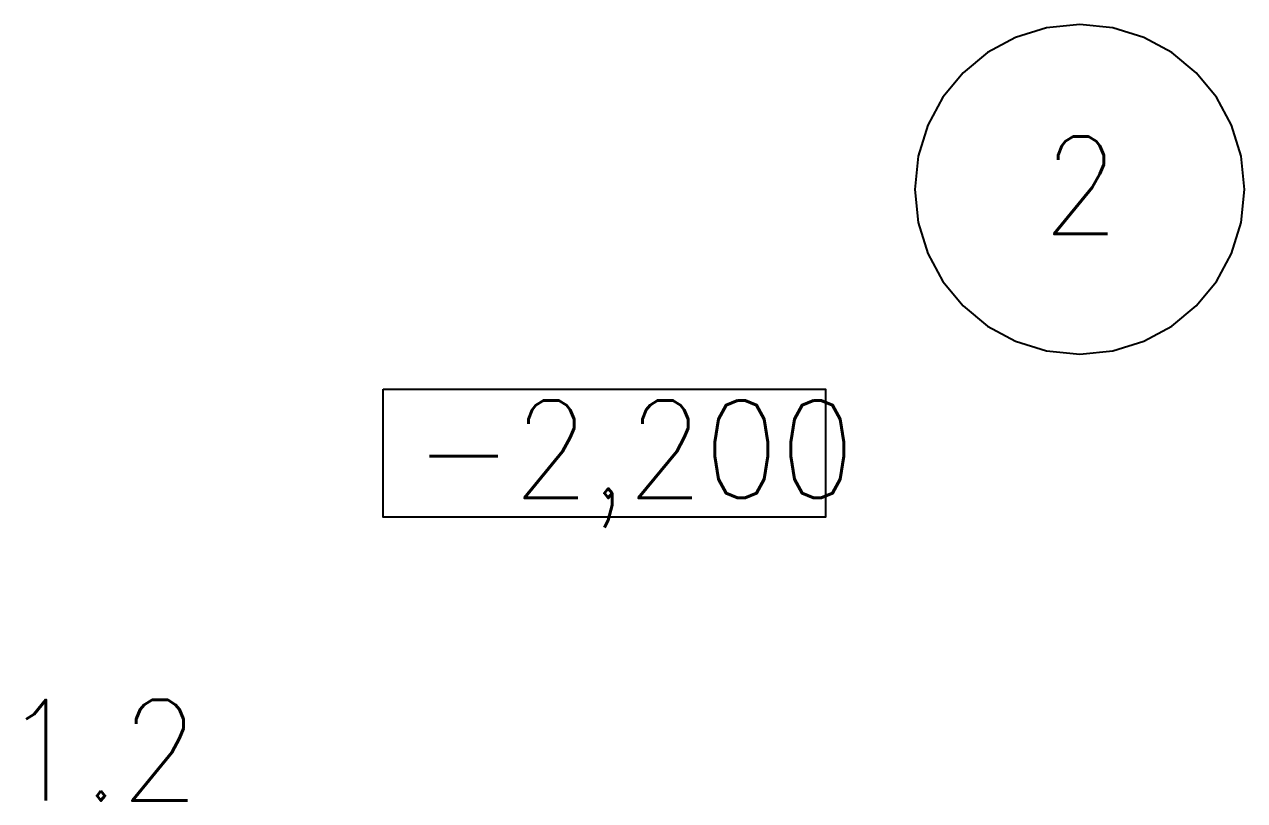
# Model space of a CAD drawing. Header units: millimetres. Extents: x 0 to 420, y 0 to 297.
# Drawn here: x 195.94 to 209.25, y 129.92 to 138.39 of the extents above; entities that cross this region are included whole.
import ezdxf

# ---------------------------------------------------------------- set-up
doc = ezdxf.new("R2010")
doc.units = ezdxf.units.MM
doc.layers.get('0').update_dxf_attribs({"linetype": 'CONTINUOUS'})
doc.styles.get("Standard").update_dxf_attribs({"font": 'STANDARD'})

msp = doc.modelspace()

# ---------------------------------------------------------------- linework, layer by layer
at = {"color": 0, "true_color": 0x000007}
for points in [[(209.253667, 136.5885), (209.217114, 136.951094), (209.112279, 137.288815), (208.946396, 137.594429), (208.726701, 137.860701), (208.460429, 138.080396), (208.154815, 138.246279), (207.817094, 138.351114), (207.4545, 138.387667), (207.091906, 138.351114), (206.754185, 138.246279), (206.448571, 138.080396), (206.182299, 137.860701), (205.962604, 137.594429), (205.796721, 137.288815), (205.691886, 136.951094), (205.655333, 136.5885)], [(205.655333, 136.5885), (205.691886, 136.225906), (205.796721, 135.888185), (205.962604, 135.582571), (206.182299, 135.316299), (206.448571, 135.096604), (206.754185, 134.930721), (207.091906, 134.825886), (207.4545, 134.789333), (207.817094, 134.825886), (208.154815, 134.930721), (208.460429, 135.096604), (208.726701, 135.316299), (208.946396, 135.582571), (209.112279, 135.888185), (209.217114, 136.225906), (209.253667, 136.5885)]]:
    msp.add_lwpolyline(points, dxfattribs=at)
msp.add_lwpolyline([(199.855667, 134.408333), (204.681667, 134.408333), (204.681667, 133.011333), (199.855667, 133.011333)], close=True, dxfattribs=at)

# ---------------------------------------------------------------- texts
at = {"color": 0, "true_color": 0x000007, "attachment_point": 1}
for s, insert, char_height, width in [('2', (207.05234, 137.164144), 1.062478, 0.47221243), ('-2,200', (200.194326, 134.285474), 1.062478, 4.19088554), ('BIAD1.2', (192.785993, 131.019421), 1.098428, 4.88190222)]:
    msp.add_mtext(s, dxfattribs=dict(at, insert=insert, char_height=char_height, width=width))

doc.saveas('drawing.dxf')
